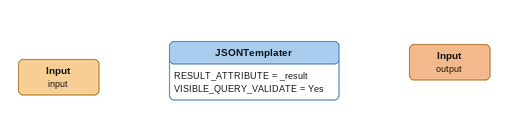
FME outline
Input (input)
JSONTemplater
    RESULT_ATTRIBUTE = _result
    VISIBLE_QUERY_VALIDATE = Yes
Input (output)
